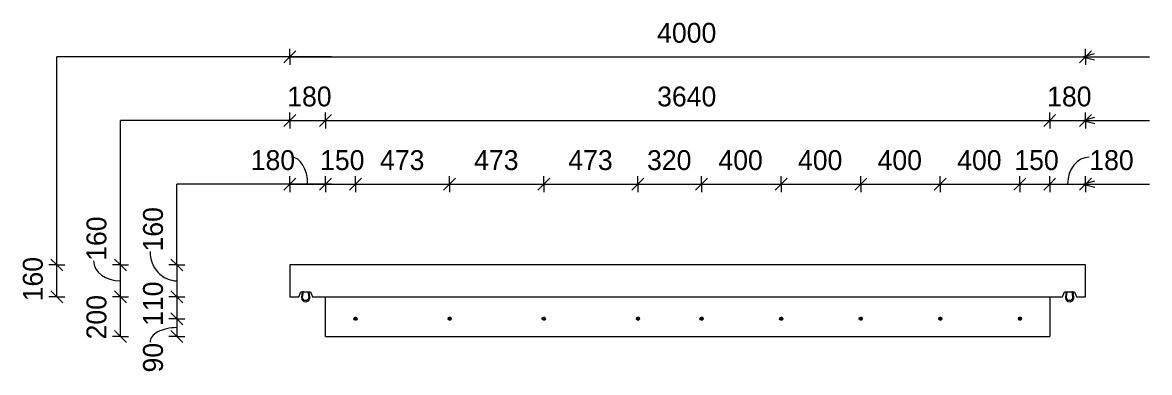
# Model space of a CAD drawing. Header units: millimetres. Extents: x 76163 to 106717, y 1600 to 80057.
# Drawn here: x 91787 to 97452, y 77693 to 79452 of the extents above; entities that cross this region are included whole.
import ezdxf

# ---------------------------------------------------------------- set-up
doc = ezdxf.new("R2010")
doc.units = ezdxf.units.MM
for name, color, linetype, lineweight in [('A-ANNO-DIMS', 211, 'Continuous', 9), ('A-ANNO-DIMS-40', 211, 'Continuous', 9), ('A-DETL-MBND', 5, 'Continuous', 18), ('A-DETL-THIN', 151, 'Continuous', 18), ('A-GENM', 13, 'Continuous', 18), ('G-ANNO-TEXT', 231, 'Continuous', 9), ('S-BEAM', 12, 'Continuous', 18), ('S-RBAR', 171, 'Continuous', 18)]:
    doc.layers.add(name, color=color, linetype=linetype, lineweight=lineweight)
doc.styles.add('Nirmala UI Semilight', font='NirmalaS.ttf', dxfattribs={"height": 100})
doc.dimstyles.new('Diagonal_-_2_5mm_NI_UI', dxfattribs={"dimscale": 304.8, "dimtxt": 104.736395, "dimasz": 0.19685, "dimexe": 0.131234, "dimexo": 0.0625, "dimgap": 0.131234, "dimtad": 1, "dimdec": 4, "dimzin": 0, "dimdsep": 46, "dimtxsty": 'Nirmala UI Semilight', "dimblk1": 'OBLIQUE', "dimblk2": 'OBLIQUE', "dimsah": 1, "dimcen": 0.09, "dimazin": 0, "dimtfac": 1, "dimtdec": 4, "dimtix": 1, "dimtmove": 0, "dimatfit": 3, "dimfxl": 0.131234, "dimfxlon": 1, "dimtvp": 1, "dimtolj": 1, "dimtzin": 0, "dimarcsym": 2})
doc.dimstyles.new('Diagonal_-_2_5mm_NI_UI_1', dxfattribs={"dimscale": 304.8, "dimtxt": 104.736395, "dimasz": 0.19685, "dimexe": 0.131234, "dimexo": 0.0625, "dimgap": 0.131234, "dimtad": 1, "dimdec": 4, "dimzin": 0, "dimdsep": 46, "dimtxsty": 'Nirmala UI Semilight', "dimblk1": 'OBLIQUE', "dimblk2": 'OBLIQUE', "dimsah": 1, "dimcen": 0.09, "dimazin": 0, "dimtfac": 1, "dimtdec": 4, "dimtix": 1, "dimtmove": 1, "dimatfit": 3, "dimfxl": 0.131234, "dimfxlon": 1, "dimtvp": 1, "dimtolj": 1, "dimtzin": 0, "dimarcsym": 2})

# ---------------------------------------------------------------- blocks, each defined once
blk = doc.blocks.new('loopbox down bent - Wire Loop-600440-Elevation Top2')
at = {"layer": 'A-GENM'}
for p, q in [((-30387.9, 78098), (-30391.7, 78072)), ((-30390.2, 78097.2), (-30388.6, 78097.2)), ((-30388.6, 78097.2), (-30388.6, 78098)), ((-30385.7, 78071.1), (-30381.8, 78097.5)), ((-30384.1, 78097.8), (-30385.6, 78098)), ((-30383.3, 78097.7), (-30384.1, 78097.8)), ((-30382.7, 78097.6), (-30383.3, 78097.7)), ((-30381.8, 78097.5), (-30382.7, 78097.6)), ((-30381.8, 78097.5), (-30381.8, 78098)), ((-30359, 78098), (-30359, 78097.5)), ((-30359, 78097.5), (-30355.1, 78071.1)), ((-30349.1, 78072), (-30352.9, 78098)), ((-30352.2, 78098), (-30352.2, 78097.2)), ((-30352.2, 78097.2), (-30350.6, 78097.2)), ((-30350.2, 78047.2), (-30350.2, 78048))]:
    blk.add_line(p, q, dxfattribs=at)
at = {"layer": 'A-GENM', "flags": 128}
for points in [[(-30391.7, 78072), (-30389.6, 78059), (-30380.3, 78049.7), (-30367.3, 78047.5), (-30355.5, 78053.2), (-30349.2, 78064.8), (-30349.1, 78072)], [(-30355.1, 78071.1), (-30357.5, 78060.3), (-30366.5, 78053.9), (-30377.5, 78055.1), (-30384.9, 78063.4), (-30385.7, 78071.1)]]:
    blk.add_lwpolyline(points, dxfattribs=at)
at = {"layer": 'A-GENM'}
for centre, start, end in [((-30390.2, 78098.4), 195, 270), ((-30350.6, 78098.4), 270, 345)]:
    blk.add_arc(centre, 1.2, start, end, dxfattribs=at)
blk = doc.blocks.new('loopbox down bent - Wire Loop-V9-Elevation Top2')
at = {"layer": 'A-GENM'}
for p, q in [((-26547.9, 78098), (-26551.7, 78072)), ((-26550.2, 78097.2), (-26548.6, 78097.2)), ((-26548.6, 78097.2), (-26548.6, 78098)), ((-26545.7, 78071.1), (-26541.8, 78097.5)), ((-26541.8, 78097.5), (-26541.7, 78098)), ((-26519, 78098), (-26519, 78097.5)), ((-26518.1, 78097.6), (-26519, 78097.5)), ((-26519, 78097.5), (-26515.1, 78071.1)), ((-26517.5, 78097.7), (-26518.1, 78097.6)), ((-26515.2, 78098), (-26517.5, 78097.7)), ((-26509.1, 78072), (-26512.9, 78098)), ((-26512.2, 78098), (-26512.2, 78097.2)), ((-26512.2, 78097.2), (-26510.6, 78097.2)), ((-26550.6, 78047.2), (-26550.6, 78048))]:
    blk.add_line(p, q, dxfattribs=at)
at = {"layer": 'A-GENM', "flags": 128}
for points in [[(-26551.7, 78072), (-26549.6, 78059), (-26540.3, 78049.7), (-26527.3, 78047.5), (-26515.5, 78053.2), (-26509.2, 78064.8), (-26509.1, 78072)], [(-26515.1, 78071.1), (-26517.5, 78060.3), (-26526.5, 78053.9), (-26537.5, 78055.1), (-26544.9, 78063.4), (-26545.7, 78071.1)]]:
    blk.add_lwpolyline(points, dxfattribs=at)
at = {"layer": 'A-GENM'}
for centre, start, end in [((-26550.2, 78098.4), 195, 270), ((-26510.6, 78098.4), 270, 345)]:
    blk.add_arc(centre, 1.2, start, end, dxfattribs=at)
blk = doc.blocks.new('M_Rectangular Corbel - M_Rectangular Corbel-5377587-Elevation Top2')
at = {"layer": 'S-BEAM'}
for p, q in [((-30270.4, 77873), (-30270.4, 78073)), ((-26630.4, 78073), (-26630.4, 77873)), ((-30270.4, 77873), (-26630.4, 77873))]:
    blk.add_line(p, q, dxfattribs=at)
blk = doc.blocks.new('DIMBLOCK30-Elevation Top2')
at = {"layer": 'A-ANNO-DIMS-40'}
for p, q in [((93130, 79279.6), (93130, 79319.6)), ((93130, 79279.6), (93160, 79309.6)), ((97130, 79279.6), (97130, 79319.6)), ((97130, 79279.6), (97160, 79309.6)), ((93130, 79279.6), (93100, 79249.6)), ((93130, 79279.6), (97130, 79279.6)), ((93130, 79279.6), (93130, 79239.6)), ((97130, 79279.6), (97100, 79249.6)), ((97130, 79279.6), (97130, 79239.6))]:
    blk.add_line(p, q, dxfattribs=at)
at = {"layer": 'A-ANNO-DIMS-40', "color": 0, "insert": (94976.7, 79450.1), "char_height": 100, "width": 367.91, "attachment_point": 1, "line_spacing_factor": 1.142579, "style": 'Nirmala UI Semilight'}
blk.add_mtext('4000', dxfattribs=at)
blk = doc.blocks.new('_Oblique')
at = {"color": 0, "linetype": 'ByBlock', "lineweight": -2}
blk.add_line((-0.5, -0.5), (0.5, 0.5), dxfattribs=at)
blk = doc.blocks.new('DIMBLOCK31-Elevation Top2')
at = {"layer": 'A-ANNO-DIMS-40'}
for p, q in [((91958.7, 78233), (91918.7, 78233)), ((91958.7, 78233), (91928.7, 78263)), ((91958.7, 78073), (91958.7, 78233)), ((91958.7, 78233), (91988.7, 78203)), ((91958.7, 78233), (91998.7, 78233)), ((91958.7, 78073), (91918.7, 78073)), ((91958.7, 78073), (91928.7, 78103)), ((91958.7, 78073), (91988.7, 78043)), ((91958.7, 78073), (91998.7, 78073))]:
    blk.add_line(p, q, dxfattribs=at)
at = {"layer": 'A-ANNO-DIMS-40', "color": 0, "insert": (91788.2, 78050.2), "char_height": 100, "width": 246.797, "attachment_point": 1, "rotation": 90, "line_spacing_factor": 1.142579, "style": 'Nirmala UI Semilight'}
blk.add_mtext('160', dxfattribs=at)
blk = doc.blocks.new('DIMBLOCK32-Elevation Top2')
at = {"layer": 'A-ANNO-DIMS-40'}
for p, q in [((92562.9, 78233), (92522.9, 78233)), ((92562.9, 78233), (92532.9, 78263)), ((92562.9, 78233), (92562.9, 78073)), ((92562.9, 78233), (92592.9, 78203)), ((92562.9, 78233), (92602.9, 78233)), ((92562.9, 78073), (92522.9, 78073)), ((92562.9, 78073), (92532.9, 78103)), ((92562.9, 78073), (92592.9, 78043)), ((92562.9, 78073), (92602.9, 78073))]:
    blk.add_line(p, q, dxfattribs=at)
blk.add_ellipse((92562.9, 78300.8), major_axis=(0, 147.8), ratio=0.914824, start_param=1.570796, end_param=3.141593, dxfattribs=at)
at = {"layer": 'A-ANNO-DIMS-40', "color": 0, "insert": (92392.4, 78300.8), "char_height": 100, "width": 246.797, "attachment_point": 1, "rotation": 90, "line_spacing_factor": 1.142579, "style": 'Nirmala UI Semilight'}
blk.add_mtext('160', dxfattribs=at)
blk = doc.blocks.new('DIMBLOCK33-Elevation Top2')
at = {"layer": 'A-ANNO-DIMS-40'}
for p, q in [((92562.9, 78073), (92522.9, 78073)), ((92562.9, 78073), (92532.9, 78103)), ((92562.9, 78073), (92562.9, 77963)), ((92562.9, 78073), (92592.9, 78043)), ((92562.9, 78073), (92602.9, 78073)), ((92562.9, 77963), (92522.9, 77963)), ((92562.9, 77963), (92532.9, 77993)), ((92562.9, 77963), (92592.9, 77933)), ((92562.9, 77963), (92602.9, 77963))]:
    blk.add_line(p, q, dxfattribs=at)
at = {"layer": 'A-ANNO-DIMS-40', "color": 0, "insert": (92392.4, 77926.6), "char_height": 100, "width": 219.375, "attachment_point": 1, "rotation": 90, "line_spacing_factor": 1.142579, "style": 'Nirmala UI Semilight'}
blk.add_mtext('110', dxfattribs=at)
blk = doc.blocks.new('DIMBLOCK34-Elevation Top2')
at = {"layer": 'A-ANNO-DIMS-40'}
for p, q in [((92562.9, 77963), (92522.9, 77963)), ((92562.9, 77963), (92532.9, 77993)), ((92562.9, 77963), (92562.9, 77873)), ((92562.9, 77963), (92592.9, 77933)), ((92562.9, 77963), (92602.9, 77963)), ((92562.9, 77873), (92532.9, 77903)), ((92562.9, 77873), (92522.9, 77873)), ((92562.9, 77873), (92592.9, 77843)), ((92562.9, 77873), (92602.9, 77873))]:
    blk.add_line(p, q, dxfattribs=at)
blk.add_ellipse((92562.9, 77845.1), major_axis=(135.2, 0), ratio=0.539116, start_param=1.570796, end_param=3.141593, dxfattribs=at)
at = {"layer": 'A-ANNO-DIMS-40', "color": 0, "insert": (92392.4, 77692.8), "char_height": 100, "width": 182.813, "attachment_point": 1, "rotation": 90, "line_spacing_factor": 1.142579, "style": 'Nirmala UI Semilight'}
blk.add_mtext('90', dxfattribs=at)
blk = doc.blocks.new('DIMBLOCK35-Elevation Top2')
at = {"layer": 'A-ANNO-DIMS-40'}
for p, q in [((93130, 78959.6), (93130, 78999.6)), ((93130, 78959.6), (93160, 78989.6)), ((93310, 78959.6), (93310, 78999.6)), ((93310, 78959.6), (93340, 78989.6)), ((93130, 78959.6), (93100, 78929.6)), ((93130, 78959.6), (93310, 78959.6)), ((93130, 78959.6), (93130, 78919.6)), ((93310, 78959.6), (93280, 78929.6)), ((93310, 78959.6), (93310, 78919.6))]:
    blk.add_line(p, q, dxfattribs=at)
at = {"layer": 'A-ANNO-DIMS-40', "color": 0, "insert": (93117.2, 79130.1), "char_height": 100, "width": 246.797, "attachment_point": 1, "line_spacing_factor": 1.142579, "style": 'Nirmala UI Semilight'}
blk.add_mtext('180', dxfattribs=at)
blk = doc.blocks.new('DIMBLOCK36-Elevation Top2')
at = {"layer": 'A-ANNO-DIMS-40'}
for p, q in [((93310, 78959.6), (93310, 78999.6)), ((93310, 78959.6), (93340, 78989.6)), ((96950, 78959.6), (96950, 78999.6)), ((96950, 78959.6), (96980, 78989.6)), ((93310, 78959.6), (93280, 78929.6)), ((93310, 78959.6), (96950, 78959.6)), ((93310, 78959.6), (93310, 78919.6)), ((96950, 78959.6), (96920, 78929.6)), ((96950, 78959.6), (96950, 78919.6))]:
    blk.add_line(p, q, dxfattribs=at)
at = {"layer": 'A-ANNO-DIMS-40', "color": 0, "insert": (94976.7, 79130.1), "char_height": 100, "width": 367.91, "attachment_point": 1, "line_spacing_factor": 1.142579, "style": 'Nirmala UI Semilight'}
blk.add_mtext('3640', dxfattribs=at)
blk = doc.blocks.new('DIMBLOCK37-Elevation Top2')
at = {"layer": 'A-ANNO-DIMS-40'}
for p, q in [((96950, 78959.6), (96950, 78999.6)), ((96950, 78959.6), (96980, 78989.6)), ((97130, 78959.6), (97130, 78999.6)), ((97130, 78959.6), (97160, 78989.6)), ((96950, 78959.6), (96920, 78929.6)), ((96950, 78959.6), (97130, 78959.6)), ((96950, 78959.6), (96950, 78919.6)), ((97130, 78959.6), (97100, 78929.6)), ((97130, 78959.6), (97130, 78919.6))]:
    blk.add_line(p, q, dxfattribs=at)
at = {"layer": 'A-ANNO-DIMS-40', "color": 0, "insert": (96937.2, 79130.1), "char_height": 100, "width": 246.797, "attachment_point": 1, "line_spacing_factor": 1.142579, "style": 'Nirmala UI Semilight'}
blk.add_mtext('180', dxfattribs=at)
blk = doc.blocks.new('DIMBLOCK38-Elevation Top2')
at = {"layer": 'A-ANNO-DIMS-40'}
for p, q in [((93130, 78639.6), (93100, 78609.6)), ((93130, 78639.6), (93130, 78679.6)), ((93130, 78639.6), (93160, 78669.6)), ((93130, 78639.6), (93310, 78639.6)), ((93130, 78639.6), (93130, 78599.6)), ((93310, 78639.6), (93280, 78609.6)), ((93310, 78639.6), (93310, 78679.6)), ((93310, 78639.6), (93340, 78669.6)), ((93310, 78639.6), (93310, 78599.6))]:
    blk.add_line(p, q, dxfattribs=at)
blk.add_ellipse((93139.4, 78639.6), major_axis=(0, 135.2), ratio=0.596085, start_param=4.712389, end_param=6.283185, dxfattribs=at)
at = {"layer": 'A-ANNO-DIMS-40', "color": 0, "insert": (92933.8, 78810.1), "char_height": 100, "width": 246.797, "attachment_point": 1, "line_spacing_factor": 1.142579, "style": 'Nirmala UI Semilight'}
blk.add_mtext('180', dxfattribs=at)
blk = doc.blocks.new('DIMBLOCK39-Elevation Top2')
at = {"layer": 'A-ANNO-DIMS-40'}
for p, q in [((93310, 78639.6), (93280, 78609.6)), ((93310, 78639.6), (93310, 78679.6)), ((93310, 78639.6), (93340, 78669.6)), ((93310, 78639.6), (93460.4, 78639.6)), ((93310, 78639.6), (93310, 78599.6)), ((93460.4, 78639.6), (93430.4, 78609.6)), ((93460.4, 78639.6), (93460.4, 78679.6)), ((93460.4, 78639.6), (93490.4, 78669.6)), ((93460.4, 78639.6), (93460.4, 78599.6))]:
    blk.add_line(p, q, dxfattribs=at)
at = {"layer": 'A-ANNO-DIMS-40', "color": 0, "insert": (93282.4, 78810.1), "char_height": 100, "width": 246.797, "attachment_point": 1, "line_spacing_factor": 1.142579, "style": 'Nirmala UI Semilight'}
blk.add_mtext('150', dxfattribs=at)
blk = doc.blocks.new('DIMBLOCK40-Elevation Top2')
at = {"layer": 'A-ANNO-DIMS-40'}
for p, q in [((93460.4, 78639.6), (93430.4, 78609.6)), ((93460.4, 78639.6), (93460.4, 78679.6)), ((93460.4, 78639.6), (93490.4, 78669.6)), ((93460.4, 78639.6), (93933.5, 78639.6)), ((93460.4, 78639.6), (93460.4, 78599.6)), ((93933.5, 78639.6), (93903.5, 78609.6)), ((93933.5, 78639.6), (93933.5, 78679.6)), ((93933.5, 78639.6), (93963.5, 78669.6)), ((93933.5, 78639.6), (93933.5, 78599.6))]:
    blk.add_line(p, q, dxfattribs=at)
at = {"layer": 'A-ANNO-DIMS-40', "color": 0, "insert": (93583.7, 78810.1), "char_height": 100, "width": 271.934, "attachment_point": 1, "line_spacing_factor": 1.142579, "style": 'Nirmala UI Semilight'}
blk.add_mtext('473', dxfattribs=at)
blk = doc.blocks.new('DIMBLOCK41-Elevation Top2')
at = {"layer": 'A-ANNO-DIMS-40'}
for p, q in [((93933.5, 78639.6), (93903.5, 78609.6)), ((93933.5, 78639.6), (93933.5, 78679.6)), ((93933.5, 78639.6), (93963.5, 78669.6)), ((93933.5, 78639.6), (94406.9, 78639.6)), ((93933.5, 78639.6), (93933.5, 78599.6)), ((94406.9, 78639.6), (94376.9, 78609.6)), ((94406.9, 78639.6), (94406.9, 78679.6)), ((94406.9, 78639.6), (94436.9, 78669.6)), ((94406.9, 78639.6), (94406.9, 78599.6))]:
    blk.add_line(p, q, dxfattribs=at)
at = {"layer": 'A-ANNO-DIMS-40', "color": 0, "insert": (94056.9, 78810.1), "char_height": 100, "width": 271.934, "attachment_point": 1, "line_spacing_factor": 1.142579, "style": 'Nirmala UI Semilight'}
blk.add_mtext('473', dxfattribs=at)
blk = doc.blocks.new('DIMBLOCK42-Elevation Top2')
at = {"layer": 'A-ANNO-DIMS-40'}
for p, q in [((94406.9, 78639.6), (94376.9, 78609.6)), ((94406.9, 78639.6), (94406.9, 78679.6)), ((94406.9, 78639.6), (94436.9, 78669.6)), ((94406.9, 78639.6), (94880.2, 78639.6)), ((94406.9, 78639.6), (94406.9, 78599.6)), ((94880.2, 78639.6), (94850.2, 78609.6)), ((94880.2, 78639.6), (94880.2, 78679.6)), ((94880.2, 78639.6), (94910.2, 78669.6)), ((94880.2, 78639.6), (94880.2, 78599.6))]:
    blk.add_line(p, q, dxfattribs=at)
at = {"layer": 'A-ANNO-DIMS-40', "color": 0, "insert": (94530.2, 78810.1), "char_height": 100, "width": 271.934, "attachment_point": 1, "line_spacing_factor": 1.142579, "style": 'Nirmala UI Semilight'}
blk.add_mtext('473', dxfattribs=at)
blk = doc.blocks.new('DIMBLOCK43-Elevation Top2')
at = {"layer": 'A-ANNO-DIMS-40'}
for p, q in [((94880.2, 78639.6), (94850.2, 78609.6)), ((94880.2, 78639.6), (94880.2, 78679.6)), ((94880.2, 78639.6), (94910.2, 78669.6)), ((94880.2, 78639.6), (95200, 78639.6)), ((94880.2, 78639.6), (94880.2, 78599.6)), ((95200, 78639.6), (95170, 78609.6)), ((95200, 78639.6), (95200, 78679.6)), ((95200, 78639.6), (95230, 78669.6)), ((95200, 78639.6), (95200, 78599.6))]:
    blk.add_line(p, q, dxfattribs=at)
at = {"layer": 'A-ANNO-DIMS-40', "color": 0, "insert": (94925.9, 78810.1), "char_height": 100, "width": 274.219, "attachment_point": 1, "line_spacing_factor": 1.142579, "style": 'Nirmala UI Semilight'}
blk.add_mtext('320', dxfattribs=at)
blk = doc.blocks.new('DIMBLOCK44-Elevation Top2')
at = {"layer": 'A-ANNO-DIMS-40'}
for p, q in [((95200, 78639.6), (95170, 78609.6)), ((95200, 78639.6), (95200, 78679.6)), ((95200, 78639.6), (95230, 78669.6)), ((95200, 78639.6), (95600, 78639.6)), ((95200, 78639.6), (95200, 78599.6)), ((95600, 78639.6), (95570, 78609.6)), ((95600, 78639.6), (95600, 78679.6)), ((95600, 78639.6), (95630, 78669.6)), ((95600, 78639.6), (95600, 78599.6))]:
    blk.add_line(p, q, dxfattribs=at)
at = {"layer": 'A-ANNO-DIMS-40', "color": 0, "insert": (95284.8, 78810.1), "char_height": 100, "width": 276.504, "attachment_point": 1, "line_spacing_factor": 1.142579, "style": 'Nirmala UI Semilight'}
blk.add_mtext('400', dxfattribs=at)
blk = doc.blocks.new('DIMBLOCK45-Elevation Top2')
at = {"layer": 'A-ANNO-DIMS-40'}
for p, q in [((95600, 78639.6), (95570, 78609.6)), ((95600, 78639.6), (95600, 78679.6)), ((95600, 78639.6), (95630, 78669.6)), ((95600, 78639.6), (96000, 78639.6)), ((95600, 78639.6), (95600, 78599.6)), ((96000, 78639.6), (95970, 78609.6)), ((96000, 78639.6), (96000, 78679.6)), ((96000, 78639.6), (96030, 78669.6)), ((96000, 78639.6), (96000, 78599.6))]:
    blk.add_line(p, q, dxfattribs=at)
at = {"layer": 'A-ANNO-DIMS-40', "color": 0, "insert": (95684.8, 78810.1), "char_height": 100, "width": 276.504, "attachment_point": 1, "line_spacing_factor": 1.142579, "style": 'Nirmala UI Semilight'}
blk.add_mtext('400', dxfattribs=at)
blk = doc.blocks.new('DIMBLOCK46-Elevation Top2')
at = {"layer": 'A-ANNO-DIMS-40'}
for p, q in [((96000, 78639.6), (95970, 78609.6)), ((96000, 78639.6), (96000, 78679.6)), ((96000, 78639.6), (96030, 78669.6)), ((96000, 78639.6), (96400, 78639.6)), ((96000, 78639.6), (96000, 78599.6)), ((96400, 78639.6), (96370, 78609.6)), ((96400, 78639.6), (96400, 78679.6)), ((96400, 78639.6), (96430, 78669.6)), ((96400, 78639.6), (96400, 78599.6))]:
    blk.add_line(p, q, dxfattribs=at)
at = {"layer": 'A-ANNO-DIMS-40', "color": 0, "insert": (96084.8, 78810.1), "char_height": 100, "width": 276.504, "attachment_point": 1, "line_spacing_factor": 1.142579, "style": 'Nirmala UI Semilight'}
blk.add_mtext('400', dxfattribs=at)
blk = doc.blocks.new('DIMBLOCK47-Elevation Top2')
at = {"layer": 'A-ANNO-DIMS-40'}
for p, q in [((96400, 78639.6), (96370, 78609.6)), ((96400, 78639.6), (96400, 78679.6)), ((96400, 78639.6), (96430, 78669.6)), ((96400, 78639.6), (96800.4, 78639.6)), ((96400, 78639.6), (96400, 78599.6)), ((96800.4, 78639.6), (96770.4, 78609.6)), ((96800.4, 78639.6), (96800.4, 78679.6)), ((96800.4, 78639.6), (96830.4, 78669.6)), ((96800.4, 78639.6), (96800.4, 78599.6))]:
    blk.add_line(p, q, dxfattribs=at)
at = {"layer": 'A-ANNO-DIMS-40', "color": 0, "insert": (96485, 78810.1), "char_height": 100, "width": 276.504, "attachment_point": 1, "line_spacing_factor": 1.142579, "style": 'Nirmala UI Semilight'}
blk.add_mtext('400', dxfattribs=at)
blk = doc.blocks.new('DIMBLOCK48-Elevation Top2')
at = {"layer": 'A-ANNO-DIMS-40'}
for p, q in [((96800.4, 78639.6), (96770.4, 78609.6)), ((96800.4, 78639.6), (96800.4, 78679.6)), ((96800.4, 78639.6), (96830.4, 78669.6)), ((96800.4, 78639.6), (96950, 78639.6)), ((96800.4, 78639.6), (96800.4, 78599.6)), ((96950, 78639.6), (96920, 78609.6)), ((96950, 78639.6), (96950, 78679.6)), ((96950, 78639.6), (96980, 78669.6)), ((96950, 78639.6), (96950, 78599.6))]:
    blk.add_line(p, q, dxfattribs=at)
at = {"layer": 'A-ANNO-DIMS-40', "color": 0, "insert": (96772.4, 78810.1), "char_height": 100, "width": 246.797, "attachment_point": 1, "line_spacing_factor": 1.142579, "style": 'Nirmala UI Semilight'}
blk.add_mtext('150', dxfattribs=at)
blk = doc.blocks.new('DIMBLOCK49-Elevation Top2')
at = {"layer": 'A-ANNO-DIMS-40'}
for p, q in [((96950, 78639.6), (96920, 78609.6)), ((96950, 78639.6), (96950, 78679.6)), ((96950, 78639.6), (96980, 78669.6)), ((96950, 78639.6), (97130, 78639.6)), ((96950, 78639.6), (96950, 78599.6)), ((97130, 78639.6), (97100, 78609.6)), ((97130, 78639.6), (97130, 78679.6)), ((97130, 78639.6), (97160, 78669.6)), ((97130, 78639.6), (97130, 78599.6))]:
    blk.add_line(p, q, dxfattribs=at)
blk.add_ellipse((97149.2, 78639.6), major_axis=(0, 135.2), ratio=0.807386, start_param=0, end_param=1.570796, dxfattribs=at)
at = {"layer": 'A-ANNO-DIMS-40', "color": 0, "insert": (97149.2, 78810.1), "char_height": 100, "width": 246.797, "attachment_point": 1, "line_spacing_factor": 1.142579, "style": 'Nirmala UI Semilight'}
blk.add_mtext('180', dxfattribs=at)
blk = doc.blocks.new('DIMBLOCK50-Elevation Top2')
at = {"layer": 'A-ANNO-DIMS-40'}
for p, q in [((92278.7, 78073), (92238.7, 78073)), ((92278.7, 78073), (92248.7, 78103)), ((92278.7, 77873), (92278.7, 78073)), ((92278.7, 78073), (92308.7, 78043)), ((92278.7, 78073), (92318.7, 78073)), ((92278.7, 77873), (92248.7, 77903)), ((92278.7, 77873), (92238.7, 77873)), ((92278.7, 77873), (92308.7, 77843)), ((92278.7, 77873), (92318.7, 77873))]:
    blk.add_line(p, q, dxfattribs=at)
at = {"layer": 'A-ANNO-DIMS-40', "color": 0, "insert": (92108.2, 77858.8), "char_height": 100, "width": 274.219, "attachment_point": 1, "rotation": 90, "line_spacing_factor": 1.142579, "style": 'Nirmala UI Semilight'}
blk.add_mtext('200', dxfattribs=at)
blk = doc.blocks.new('DIMBLOCK51-Elevation Top2')
at = {"layer": 'A-ANNO-DIMS-40'}
for p, q in [((92278.7, 78233), (92238.7, 78233)), ((92278.7, 78233), (92248.7, 78263)), ((92278.7, 78073), (92278.7, 78233)), ((92278.7, 78233), (92308.7, 78203)), ((92278.7, 78233), (92318.7, 78233)), ((92278.7, 78073), (92238.7, 78073)), ((92278.7, 78073), (92248.7, 78103)), ((92278.7, 78073), (92308.7, 78043)), ((92278.7, 78073), (92318.7, 78073))]:
    blk.add_line(p, q, dxfattribs=at)
blk.add_ellipse((92278.7, 78253.8), major_axis=(135.2, 0), ratio=0.745186, start_param=3.141593, end_param=4.712389, dxfattribs=at)
at = {"layer": 'A-ANNO-DIMS-40', "color": 0, "insert": (92108.2, 78253.8), "char_height": 100, "width": 246.797, "attachment_point": 1, "rotation": 90, "line_spacing_factor": 1.142579, "style": 'Nirmala UI Semilight'}
blk.add_mtext('160', dxfattribs=at)

msp = doc.modelspace()

# ---------------------------------------------------------------- hatches: boundary and pattern name
at = {"layer": 'S-RBAR'}
h = msp.add_hatch(color=256, dxfattribs=at)
edge = h.paths.add_edge_path()
edge.add_arc((93460.42778, 77963.04259), 8, 0, 360)
for points in [[(93462.89992, 77955.43413), (93468.42778, 77963.04259), (93462.89992, 77970.65104), (93453.95565, 77967.74487), (93453.95565, 77958.3403)], [(93936.00121, 77955.43413), (93941.52907, 77963.04259), (93936.00121, 77970.65104), (93927.05694, 77967.74487), (93927.05694, 77958.3403)], [(94409.33454, 77955.43413), (94414.86241, 77963.04259), (94409.33454, 77970.65104), (94400.39027, 77967.74487), (94400.39027, 77958.3403)], [(94882.66787, 77955.43413), (94888.19574, 77963.04259), (94882.66787, 77970.65104), (94873.7236, 77967.74487), (94873.7236, 77958.3403)], [(95202.50696, 77955.43413), (95208.03483, 77963.04259), (95202.50696, 77970.65104), (95193.56269, 77967.74487), (95193.56269, 77958.3403)], [(95602.50696, 77955.43413), (95608.03483, 77963.04259), (95602.50696, 77970.65104), (95593.56269, 77967.74487), (95593.56269, 77958.3403)], [(96002.50696, 77955.43413), (96008.03483, 77963.04259), (96002.50696, 77970.65104), (95993.56269, 77967.74487), (95993.56269, 77958.3403)], [(96402.50696, 77955.43413), (96408.03483, 77963.04259), (96402.50696, 77970.65104), (96393.56269, 77967.74487), (96393.56269, 77958.3403)], [(96802.89992, 77955.43413), (96808.42778, 77963.04259), (96802.89992, 77970.65104), (96793.95565, 77967.74487), (96793.95565, 77958.3403)]]:
    msp.add_hatch(color=256, dxfattribs=at).paths.add_polyline_path(points)
h = msp.add_hatch(color=256, dxfattribs=at)
edge = h.paths.add_edge_path()
edge.add_arc((93933.52907, 77963.04259), 8, 0, 360)
h = msp.add_hatch(color=256, dxfattribs=at)
edge = h.paths.add_edge_path()
edge.add_arc((94406.86241, 77963.04259), 8, 0, 360)
h = msp.add_hatch(color=256, dxfattribs=at)
edge = h.paths.add_edge_path()
edge.add_arc((94880.19574, 77963.04259), 8, 0, 360)
h = msp.add_hatch(color=256, dxfattribs=at)
edge = h.paths.add_edge_path()
edge.add_arc((95200.03483, 77963.04259), 8, 0, 360)
h = msp.add_hatch(color=256, dxfattribs=at)
edge = h.paths.add_edge_path()
edge.add_arc((95600.03483, 77963.04259), 8, 0, 360)
h = msp.add_hatch(color=256, dxfattribs=at)
edge = h.paths.add_edge_path()
edge.add_arc((96000.03483, 77963.04259), 8, 0, 360)
h = msp.add_hatch(color=256, dxfattribs=at)
edge = h.paths.add_edge_path()
edge.add_arc((96400.03483, 77963.04259), 8, 0, 360)
h = msp.add_hatch(color=256, dxfattribs=at)
edge = h.paths.add_edge_path()
edge.add_arc((96800.42778, 77963.04259), 8, 0, 360)

# ---------------------------------------------------------------- linework, layer by layer
at = {"layer": 'A-DETL-MBND'}
for p, q in [((91958.67194, 78233.04259), (91958.67194, 79279.61718)), ((93340.03483, 79279.61718), (91958.67194, 79279.61718)), ((93130.03483, 78959.61718), (92278.67194, 78959.61718)), ((92278.67194, 78233.04259), (92278.67194, 78959.61718)), ((92562.89335, 78233.04259), (92562.89335, 78639.61718)), ((93340.03483, 78639.61718), (92562.89335, 78639.61718))]:
    msp.add_line(p, q, dxfattribs=at)
at = {"layer": 'A-DETL-THIN'}
for p, q in [((97130.03483, 78233.04259), (93130.03483, 78233.04259)), ((93130.03483, 78233.04259), (93130.03483, 78073.04259)), ((97130.03483, 78073.04259), (97130.03483, 78233.04259)), ((93130.03483, 78073.04259), (93175.03483, 78073.04259)), ((93175.03483, 78073.04259), (93185.03483, 78098.04259)), ((93185.03483, 78098.04259), (93235.03483, 78098.04259)), ((93235.03483, 78098.04259), (93245.03483, 78073.04259)), ((93245.03483, 78073.04259), (97015.03483, 78073.04259)), ((97015.03483, 78073.04259), (97025.03483, 78098.04259)), ((97025.03483, 78098.04259), (97075.03483, 78098.04259)), ((97075.03483, 78098.04259), (97085.03483, 78073.04259)), ((97085.03483, 78073.04259), (97130.03483, 78073.04259))]:
    msp.add_line(p, q, dxfattribs=at)
at = {"layer": 'G-ANNO-TEXT', "color": 7}
for p, q in [((97114.98695, 79279.75402), (97174.98695, 79295.83097)), ((97114.98695, 79279.75402), (97174.98695, 79263.67707)), ((97114.98695, 79279.75402), (97451.55022, 79279.75402)), ((97117.422, 78959.54684), (97177.422, 78975.62379)), ((97117.422, 78959.54684), (97177.422, 78943.46989)), ((97117.422, 78959.54684), (97451.55022, 78959.54684)), ((97117.422, 78639.54684), (97177.422, 78655.62379)), ((97117.422, 78639.54684), (97177.422, 78623.46989)), ((97117.422, 78639.54684), (97451.55022, 78639.54684))]:
    msp.add_line(p, q, dxfattribs=at)
at = {"layer": 'S-RBAR'}
for p, q in [((93462.89992, 77970.65104), (93453.95565, 77967.74487)), ((93453.95565, 77967.74487), (93453.95565, 77958.3403)), ((93453.95565, 77958.3403), (93462.89992, 77955.43413)), ((93468.42778, 77963.04259), (93462.89992, 77970.65104)), ((93462.89992, 77955.43413), (93468.42778, 77963.04259)), ((93936.00121, 77970.65104), (93927.05694, 77967.74487)), ((93927.05694, 77967.74487), (93927.05694, 77958.3403)), ((93927.05694, 77958.3403), (93936.00121, 77955.43413)), ((93941.52907, 77963.04259), (93936.00121, 77970.65104)), ((93936.00121, 77955.43413), (93941.52907, 77963.04259)), ((94409.33454, 77970.65104), (94400.39027, 77967.74487)), ((94400.39027, 77967.74487), (94400.39027, 77958.3403)), ((94400.39027, 77958.3403), (94409.33454, 77955.43413)), ((94414.86241, 77963.04259), (94409.33454, 77970.65104)), ((94409.33454, 77955.43413), (94414.86241, 77963.04259)), ((94882.66787, 77970.65104), (94873.7236, 77967.74487)), ((94873.7236, 77967.74487), (94873.7236, 77958.3403)), ((94873.7236, 77958.3403), (94882.66787, 77955.43413)), ((94888.19574, 77963.04259), (94882.66787, 77970.65104)), ((94882.66787, 77955.43413), (94888.19574, 77963.04259)), ((95202.50696, 77970.65104), (95193.56269, 77967.74487)), ((95193.56269, 77967.74487), (95193.56269, 77958.3403)), ((95193.56269, 77958.3403), (95202.50696, 77955.43413)), ((95208.03483, 77963.04259), (95202.50696, 77970.65104)), ((95202.50696, 77955.43413), (95208.03483, 77963.04259)), ((95602.50696, 77970.65104), (95593.56269, 77967.74487)), ((95593.56269, 77967.74487), (95593.56269, 77958.3403)), ((95593.56269, 77958.3403), (95602.50696, 77955.43413)), ((95608.03483, 77963.04259), (95602.50696, 77970.65104)), ((95602.50696, 77955.43413), (95608.03483, 77963.04259)), ((96002.50696, 77970.65104), (95993.56269, 77967.74487)), ((95993.56269, 77967.74487), (95993.56269, 77958.3403)), ((95993.56269, 77958.3403), (96002.50696, 77955.43413)), ((96008.03483, 77963.04259), (96002.50696, 77970.65104)), ((96002.50696, 77955.43413), (96008.03483, 77963.04259)), ((96402.50696, 77970.65104), (96393.56269, 77967.74487)), ((96393.56269, 77967.74487), (96393.56269, 77958.3403)), ((96393.56269, 77958.3403), (96402.50696, 77955.43413)), ((96408.03483, 77963.04259), (96402.50696, 77970.65104)), ((96402.50696, 77955.43413), (96408.03483, 77963.04259)), ((96802.89992, 77970.65104), (96793.95565, 77967.74487)), ((96793.95565, 77967.74487), (96793.95565, 77958.3403)), ((96793.95565, 77958.3403), (96802.89992, 77955.43413)), ((96808.42778, 77963.04259), (96802.89992, 77970.65104)), ((96802.89992, 77955.43413), (96808.42778, 77963.04259))]:
    msp.add_line(p, q, dxfattribs=at)
for centre in [(93460.42778, 77963.04259), (93933.52907, 77963.04259), (94406.86241, 77963.04259), (94880.19574, 77963.04259), (95200.03483, 77963.04259), (95600.03483, 77963.04259), (96000.03483, 77963.04259), (96400.03483, 77963.04259), (96800.42778, 77963.04259)]:
    msp.add_circle(centre, 8, dxfattribs=at)

# ---------------------------------------------------------------- block references
at = {"layer": 'A-GENM'}
for name in ['loopbox down bent - Wire Loop-600440-Elevation Top2', 'loopbox down bent - Wire Loop-V9-Elevation Top2']:
    msp.add_blockref(name, (123580.42878, 0), dxfattribs=at)
at = {"layer": 'S-BEAM'}
msp.add_blockref('M_Rectangular Corbel - M_Rectangular Corbel-5377587-Elevation Top2', (123580.42878, 0), dxfattribs=at)

# ---------------------------------------------------------------- dimensions: what is measured, and where the dimension line sits
at = {"layer": 'A-ANNO-DIMS'}
for base, p1, p2, angle, override, picture, middle in [((97130.03483, 79279.61718), (93130.03483, 79239.61718), (97130.03483, 79239.61718), 0, {"dimpost": '<>', "dimfxl": 4000}, 'DIMBLOCK30-Elevation Top2', (95130.03483, 79371.29082)), ((93310.03483, 78959.61718), (93130.03483, 78919.61718), (93310.03483, 78919.61718), 0, {"dimpost": '<>', "dimfxl": 180}, 'DIMBLOCK35-Elevation Top2', (93220.03483, 79051.56976)), ((96950.03483, 78959.61718), (93310.03483, 78919.61718), (96950.03483, 78919.61718), 0, {"dimpost": '<>', "dimfxl": 3640}, 'DIMBLOCK36-Elevation Top2', (95130.03483, 79051.32569)), ((91958.67194, 78233.04259), (91998.67194, 78073.04259), (91998.67194, 78233.04259), 90, {"dimpost": '<>', "dimfxl": 160}, 'DIMBLOCK31-Elevation Top2', (91866.68449, 78153.04259)), ((92278.67194, 78073.04259), (92318.67194, 77873.04259), (92318.67194, 78073.04259), 90, {"dimpost": '<>', "dimfxl": 200}, 'DIMBLOCK50-Elevation Top2', (92186.9983, 77973.04259)), ((92562.89335, 77963.04259), (92602.89335, 78073.04259), (92602.89335, 77963.04259), 90, {"dimpost": '<>', "dimfxl": 110}, 'DIMBLOCK33-Elevation Top2', (92470.94077, 78018.04259))]:
    dim = msp.add_linear_dim(base=base, p1=p1, p2=p2, angle=angle, dimstyle='Diagonal_-_2_5mm_NI_UI', override=override, dxfattribs=at)
    dim.commit()
    dim.dimension.update_dxf_attribs({"geometry": picture, "text_midpoint": middle})
for base, p1, p2, override, picture, middle in [((97130.03483, 78959.61718), (96950.03483, 78919.61718), (97130.03483, 78919.61718), {"dimpost": '<>', "dimfxl": 180}, 'DIMBLOCK37-Elevation Top2', (97040.03483, 79051.56976)), ((93460.427784, 78639.617184), (93310.034828, 78599.617184), (93460.427784, 78599.617184), {"dimpost": '<>', "dimfxl": 150.392955}, 'DIMBLOCK39-Elevation Top2', (93385.231306, 78731.569765)), ((93933.52907, 78639.61718), (93460.42778, 78599.61718), (93933.52907, 78599.61718), {"dimpost": '<>', "dimfxl": 473.101289}, 'DIMBLOCK40-Elevation Top2', (93696.97843, 78731.32569)), ((94406.86241, 78639.61718), (93933.52907, 78599.61718), (94406.86241, 78599.61718), {"dimpost": '<>', "dimfxl": 473.333333}, 'DIMBLOCK41-Elevation Top2', (94170.19574, 78731.32569)), ((94880.19574, 78639.61718), (94406.86241, 78599.61718), (94880.19574, 78599.61718), {"dimpost": '<>', "dimfxl": 473.333333}, 'DIMBLOCK42-Elevation Top2', (94643.52907, 78731.32569)), ((95200.03483, 78639.61718), (94880.19574, 78599.61718), (95200.03483, 78599.61718), {"dimpost": '<>', "dimfxl": 319.839089}, 'DIMBLOCK43-Elevation Top2', (95040.11528, 78731.32569)), ((95600.03483, 78639.61718), (95200.03483, 78599.61718), (95600.03483, 78599.61718), {"dimpost": '<>', "dimfxl": 400}, 'DIMBLOCK44-Elevation Top2', (95400.03483, 78731.29082)), ((96000.03483, 78639.61718), (95600.03483, 78599.61718), (96000.03483, 78599.61718), {"dimpost": '<>', "dimfxl": 400}, 'DIMBLOCK45-Elevation Top2', (95800.03483, 78731.29082)), ((96400.03483, 78639.61718), (96000.03483, 78599.61718), (96400.03483, 78599.61718), {"dimpost": '<>', "dimfxl": 400}, 'DIMBLOCK46-Elevation Top2', (96200.03483, 78731.29082)), ((96800.427784, 78639.617184), (96400.034828, 78599.617184), (96800.427784, 78599.617184), {"dimpost": '<>', "dimfxl": 400.392955}, 'DIMBLOCK47-Elevation Top2', (96600.231306, 78731.290825)), ((96950.034828, 78639.617184), (96800.427784, 78599.617184), (96950.034828, 78599.617184), {"dimpost": '<>', "dimfxl": 149.607045}, 'DIMBLOCK48-Elevation Top2', (96875.231306, 78731.569765))]:
    dim = msp.add_linear_dim(base=base, p1=p1, p2=p2, dimstyle='Diagonal_-_2_5mm_NI_UI', override=override, dxfattribs=at)
    dim.commit()
    dim.dimension.update_dxf_attribs({"geometry": picture, "text_midpoint": middle})
dim = msp.add_linear_dim(base=(93310.03483, 78639.61718), p1=(93130.03483, 78599.61718), p2=(93310.03483, 78599.61718), angle=0, dimstyle='Diagonal_-_2_5mm_NI_UI_1', override={"dimpost": '<>', "dimfxl": 180}, dxfattribs=at)
dim.commit()
dim.dimension.update_dxf_attribs({"geometry": 'DIMBLOCK38-Elevation Top2', "text_midpoint": (93057.16957, 78743.41929), "dimtype": 160})
dim = msp.add_linear_dim(base=(97130.03483, 78639.61718), p1=(96950.03483, 78599.61718), p2=(97130.03483, 78599.61718), dimstyle='Diagonal_-_2_5mm_NI_UI_1', override={"dimpost": '<>', "dimfxl": 180}, dxfattribs=at)
dim.commit()
dim.dimension.update_dxf_attribs({"geometry": 'DIMBLOCK49-Elevation Top2', "text_midpoint": (97272.60402, 78743.41929), "dimtype": 160})
for base, p1, p2, override, picture, middle in [((92562.89335, 78073.04259), (92602.89335, 78233.04259), (92602.89335, 78073.04259), {"dimpost": '<>', "dimfxl": 160}, 'DIMBLOCK32-Elevation Top2', (92459.09125, 78424.24544)), ((92278.67194, 78233.04259), (92318.67194, 78073.04259), (92318.67194, 78233.04259), {"dimpost": '<>', "dimfxl": 160}, 'DIMBLOCK51-Elevation Top2', (92174.86984, 78377.20141)), ((92562.89335, 77873.04259), (92602.89335, 77963.04259), (92602.89335, 77873.04259), {"dimpost": '<>', "dimfxl": 90}, 'DIMBLOCK34-Elevation Top2', (92459.09125, 77784.20847))]:
    dim = msp.add_linear_dim(base=base, p1=p1, p2=p2, angle=90, dimstyle='Diagonal_-_2_5mm_NI_UI_1', override=override, dxfattribs=at)
    dim.commit()
    dim.dimension.update_dxf_attribs({"geometry": picture, "text_midpoint": middle, "dimtype": 160, "text_rotation": 90})

doc.saveas('drawing.dxf')
